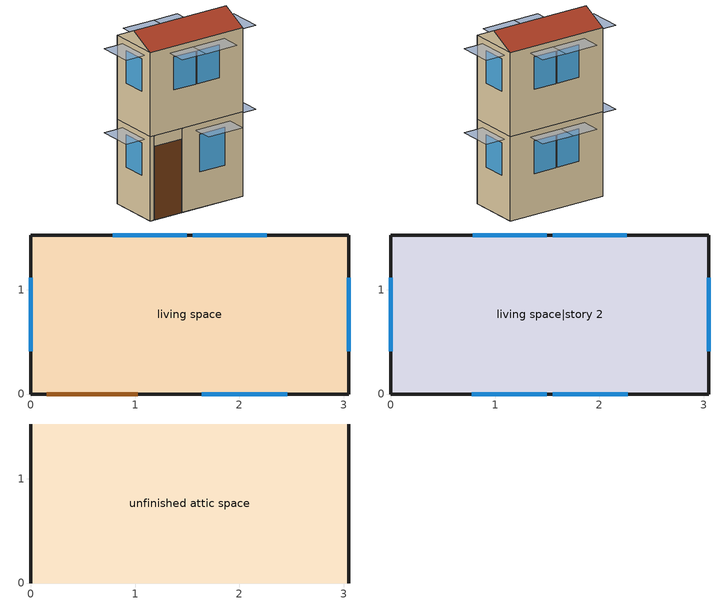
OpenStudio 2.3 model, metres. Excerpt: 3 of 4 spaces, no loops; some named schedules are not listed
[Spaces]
living space
 floor ground (Slab 1): 0,0 0,1.52 3.05,1.52 3.05,0 z0
 wall outside (ExtInsFinWall 3): 0,1.52 0,0 0.13,0 1.05,0 3.05,0 3.05,1.52 0,1.52 z0:2.44
 window (WindowConstruction): 1.64,0 2.46,0 z1.04:2.13; 2.26,1.52 1.55,1.52 / 1.49,1.52 0.79,1.52 / 0,1.12 0,0.41 / 3.05,0.41 3.05,1.12 z1.19:2.13
 door (LivingDoors): 0.15,0 1.02,0 z0:2.13
living space|story 2
 floor to living space (Construction 4): 0,0 0,1.52 3.05,1.52 3.05,0 z2.44
 wall outside (ExtInsFinWall 3): 0,1.52 0,0 3.05,0 3.05,1.52 0,1.52 z2.44:4.88
 window (WindowConstruction): 0.78,0 1.49,0 / 1.55,0 2.27,0 z3.62:4.57; 2.26,1.52 1.55,1.52 / 1.49,1.52 0.79,1.52 / 0,1.12 0,0.41 / 3.05,0.41 3.05,1.12 z3.63:4.57
unfinished attic space
 floor to living space|story 2 (FinInsUnfinUAFloor 1): 0,1.52 3.05,1.52 3.05,0 0,0 z4.88
 wall outside (Construction 1): 0,0.76,5.26 0,1.52,4.88 0,0,4.88; 3.05,0.76,5.26 3.05,0,4.88 3.05,1.52,4.88
 roof outside (UnfinInsExtRoof 2): 3.05,0.76,5.26 0,0.76,5.26 0,0,4.88 3.05,0,4.88; 0,0.76,5.26 3.05,0.76,5.26 3.05,1.52,4.88 0,1.52,4.88
shading: 2.42,0 1.4,0 1.4,-0.61 2.42,-0.61 z4.72; 0,0.26 0,1.27 -0.61,1.27 -0.61,0.26 z2.29; 2.61,0 1.49,0 1.49,-0.61 2.61,-0.61 z2.29; 0.63,1.52 1.65,1.52 1.65,2.13 0.63,2.13 z4.72; 1.65,0 0.62,0 0.62,-0.61 1.65,-0.61 z4.72; 1.4,1.52 2.42,1.52 2.42,2.13 1.4,2.13 z2.29; 0.63,1.52 1.65,1.52 1.65,2.13 0.63,2.13 z2.29; 1.4,1.52 2.42,1.52 2.42,2.13 1.4,2.13 z4.72; 3.05,1.27 3.05,0.26 3.66,0.26 3.66,1.27 z4.72; 0,0.26 0,1.27 -0.61,1.27 -0.61,0.26 z4.72; 3.05,1.27 3.05,0.26 3.66,0.26 3.66,1.27 z2.29
[Building]
Building: North Axis {deg}=22.5; Standards Number of Stories=2; Standards Number of Above Ground Stories=2; Standards Building Type=singlefamilydetached; Standards Number of Living Units=1
[Site]
Denver Intl Ap_CO_USA: Latitude {deg}=39.83; Longitude {deg}=-104.65; Time Zone {hr}=-7; Elevation {m}=1650; Terrain=Suburbs
[ClimateZones]
Climate Zone Institution Name 2=Building America; Climate Zone Document Year 2=0; Climate Zone Value 2=Cold
[Site:WaterMainsTemperature]
Calculation Method=Correlation; Annual Average Outdoor Air Temperature {C}=10.8753; Maximum Difference In Monthly Average Outdoor Air Temperatures {deltaC}=23.1524
[Site:GroundTemperature:BuildingSurface]
6.71221, 4.9416, 4.79814, 5.63626, 9.00496, 12.3608, 15.2732, 17.1228, 17.2883, 15.7979, 12.9685, 9.71588
[Site:GroundTemperature:Deep]
10.8753, 10.8753, 10.8753, 10.8753, 10.8753, 10.8753, 10.8753, 10.8753, 10.8753, 10.8753, 10.8753, 10.8753
[Material] Roughness=Rough
Name | Thickness {m} | Conductivity {W/m-K} | Density {kg/m3} | Specific Heat {J/kg-K} | Thermal Absorptance | Solar Absorptance | Visible Absorptance
UAAdditionalCeilingIns | 0.12827 | 0.0411049 | 16.0185 | 1046.7
UATrussandIns | 0.0889 | 0.0436607 | 50.7785 | 1165.04
UARoofIns | 0.18415 | 8.02275 | 37.0013 | 1207.82
ResRoofMaterial | 0.009525 | 0.162689 | 1121.29 | 1465.38 | 0.91 | 0.85 | 0.85
ResRoofSheathing; ResFloorSheathing | 0.01905 | 0.11544 | 512.591 | 1214.172
SlabMass | 0.050335 | 1.31247 | 2242.58 | 837.36
Soil-12in | 0.3048 | 1.73073 | 1842.12 | 418.68
ResFloorCovering | 0.0127 | 0.0433377 | 54.4628 | 1339.776 | 0.9 | 0.9
StudAndCavity | 0.0889 | 0.0542365 | 162.387 | 1178.86
ResExtWallSheathing | 0.0127 | 0.11544 | 512.591 | 1214.172
ResExtFinish | 0.009525 | 0.0894213 | 177.805 | 1046.7 | 0.9 | 0.3 | 0.3
ResFloorMass | 0.015875 | 0.11544 | 544.628 | 1214.172 | 0.9 | 0.6
ResExtWallMass1; ResExtWallMassOtherSide1 | 0.0127 | 0.160266 | 800.923 | 837.36 | 0.9 | 0.5 | 0.1
IntMassStudAndAirWall | 0.0889 | 0.414917 | 83.0261 | 1211.62
ResCeilingMass1 | 0.0127 | 0.160266 | 800.923 | 837.36 | 0.9 | 0.3 | 0.1
residential furniture material living space; residential furniture material living space|story 2 | 0.1524 | 0.11544 | 640.739 | 1214.172 | 0.9 | 0.6 | 0.1
DoorMaterial | 0.04445 | 0.0612173 | 512.591 | 1214.172
[Construction]
UnfinInsExtRoof 2: ResRoofMaterial, ResRoofSheathing, UARoofIns
Slab 1: ResFloorCovering, Soil-12in, SlabMass
Construction 1: ResExtFinish
ExtInsFinWall 3: ResExtFinish, ResExtWallSheathing, StudAndCavity, ResExtWallMass1
FinUninsFinWall: ResExtWallMassOtherSide1, IntMassStudAndAirWall, ResExtWallMass1
Construction 4: ResCeilingMass1, ResFloorSheathing, ResFloorMass, ResFloorCovering
FinInsUnfinUAFloor 1: UATrussandIns, UAAdditionalCeilingIns, ResCeilingMass1
residential furniture construction living space: residential furniture material living space
residential furniture construction living space|story 2: residential furniture material living space|story 2
WindowConstruction: GlazingMaterial
LivingDoors: DoorMaterial
[WindowMaterial:Shade]
CoolingShade: Solar Transmittance=0.999; Solar Reflectance=0.00099; Visible Transmittance=0.999; Visible Reflectance=0.00099; Thermal Hemispherical Emissivity=1e-005; Thermal Transmittance=0.999; Thickness {m}=0.0001; Conductivity {W/m-K}=10000; Shade to Glass Distance {m}=0.001; Top Opening Multiplier=0; Bottom Opening Multiplier=0; Left-Side Opening Multiplier=0; Right-Side Opening Multiplier=0; Airflow Permeability=0
[WindowMaterial:SimpleGlazingSystem]
GlazingMaterial: U-Factor {W/m2-K}=2.10096; Solar Heat Gain Coefficient=0.21
[BuildingUnit] Building Unit Type=Residential; Building Unit Feature Data Type 3=String; Building Unit Feature Data Type 4=String; Building Unit Feature Data Type 5=String; Building Unit Feature Data Type 7=Double; Building Unit Feature Data Type 8=Double; Building Unit Feature Data Type 9=Double; Building Unit Feature Data Type 11=Double; Building Unit Feature Data Type 13=Double; Building Unit Feature Data Type 15=Double; Building Unit Feature Data Type 17=Double; Building Unit Feature Data Type 20=String; Building Unit Feature Data Type 26=String; Building Unit Feature Data Type 27=Double; Building Unit Feature Data Type 29=Double; Building Unit Feature Data Type 30=Double; Building Unit Feature Data Type 31=Double; Building Unit Feature Data Type 32=Double; Building Unit Feature Data Type 33=Double; Building Unit Feature Data Type 34=Double; Building Unit Feature Data Type 35=Double; Building Unit Feature Data Type 36=Double; Building Unit Feature Data Type 37=Double
Name | Building Unit Feature Name 1 | Building Unit Feature Data Type 1 | Building Unit Feature Value 1 | Building Unit Feature Name 2 | Building Unit Feature Data Type 2 | Building Unit Feature Value 2 | Building Unit Feature Name 3 | Building Unit Feature Value 3 | Building Unit Feature Name 4 | Building Unit Feature Value 4 | Building Unit Feature Name 5 | Building Unit Feature Value 5 | Building Unit Feature Name 6 | Building Unit Feature Data Type 6 | Building Unit Feature Value 6 | Building Unit Feature Name 7 | Building Unit Feature Value 7 | Building Unit Feature Name 8 | Building Unit Feature Value 8 | Building Unit Feature Name 9 | Building Unit Feature Value 9 | Building Unit Feature Name 10 | Building Unit Feature Data Type 10 | Building Unit Feature Value 10 | Building Unit Feature Name 11 | Building Unit Feature Value 11 | Building Unit Feature Name 12 | Building Unit Feature Data Type 12 | Building Unit Feature Value 12 | Building Unit Feature Name 13 | Building Unit Feature Value 13 | Building Unit Feature Name 14 | Building Unit Feature Data Type 14 | Building Unit Feature Value 14 | Building Unit Feature Name 15 | Building Unit Feature Value 15 | Building Unit Feature Name 16 | Building Unit Feature Data Type 16 | Building Unit Feature Value 16 | Building Unit Feature Name 17 | Building Unit Feature Value 17 | Building Unit Feature Name 18 | Building Unit Feature Data Type 18 | Building Unit Feature Value 18 | Building Unit Feature Name 19 | Building Unit Feature Data Type 19 | Building Unit Feature Value 19 | Building Unit Feature Name 20 | Building Unit Feature Value 20 | Building Unit Feature Name 21 | Building Unit Feature Data Type 21 | Building Unit Feature Value 21 | Building Unit Feature Name 22 | Building Unit Feature Data Type 22 | Building Unit Feature Value 22 | Building Unit Feature Name 23 | Building Unit Feature Data Type 23 | Building Unit Feature Value 23 | Building Unit Feature Name 24 | Building Unit Feature Data Type 24 | Building Unit Feature Value 24 | Building Unit Feature Name 25 | Building Unit Feature Data Type 25 | Building Unit Feature Value 25 | Building Unit Feature Name 26 | Building Unit Feature Value 26 | Building Unit Feature Name 27 | Building Unit Feature Value 27 | Building Unit Feature Name 28 | Building Unit Feature Data Type 28 | Building Unit Feature Value 28 | Building Unit Feature Name 29 | Building Unit Feature Value 29 | Building Unit Feature Name 30 | Building Unit Feature Value 30 | Building Unit Feature Name 31 | Building Unit Feature Value 31 | Building Unit Feature Name 32 | Building Unit Feature Value 32 | Building Unit Feature Name 33 | Building Unit Feature Value 33 | Building Unit Feature Name 34 | Building Unit Feature Value 34 | Building Unit Feature Name 35 | Building Unit Feature Value 35 | Building Unit Feature Name 36 | Building Unit Feature Value 36 | Building Unit Feature Name 37 | Building Unit Feature Value 37 | Building Unit Feature Name 38 | Building Unit Feature Data Type 38 | Building Unit Feature Value 38 | Building Unit Feature Name 39 | Building Unit Feature Data Type 39 | Building Unit Feature Value 39 | Building Unit Feature Name 40 | Building Unit Feature Data Type 40 | Building Unit Feature Value 40 | Building Unit Feature Name 41 | Building Unit Feature Data Type 41 | Building Unit Feature Value 41 | Building Unit Feature Name 42 | Building Unit Feature Data Type 42 | Building Unit Feature Value 42 | Building Unit Feature Name 43 | Building Unit Feature Data Type 43 | Building Unit Feature Value 43 | Building Unit Feature Name 44 | Building Unit Feature Data Type 44 | Building Unit Feature Value 44 | Building Unit Feature Name 45 | Building Unit Feature Data Type 45 | Building Unit Feature Value 45 | Building Unit Feature Name 46 | Building Unit Feature Data Type 46 | Building Unit Feature Value 46 | Building Unit Feature Name 47 | Building Unit Feature Data Type 47 | Building Unit Feature Value 47 | Building Unit Feature Name 48 | Building Unit Feature Data Type 48 | Building Unit Feature Value 48 | Building Unit Feature Name 49 | Building Unit Feature Data Type 49 | Building Unit Feature Value 49 | Building Unit Feature Name 50 | Building Unit Feature Data Type 50 | Building Unit Feature Value 50 | Building Unit Feature Name 51 | Building Unit Feature Data Type 51 | Building Unit Feature Value 51 | Building Unit Feature Name 52 | Building Unit Feature Data Type 52 | Building Unit Feature Value 52 | Building Unit Feature Name 53 | Building Unit Feature Data Type 53 | Building Unit Feature Value 53 | Building Unit Feature Name 54 | Building Unit Feature Data Type 54 | Building Unit Feature Value 54 | Building Unit Feature Name 55 | Building Unit Feature Data Type 55 | Building Unit Feature Value 55 | Building Unit Feature Name 56 | Building Unit Feature Data Type 56 | Building Unit Feature Value 56 | Building Unit Feature Name 57 | Building Unit Feature Data Type 57 | Building Unit Feature Value 57 | Building Unit Feature Name 58 | Building Unit Feature Data Type 58 | Building Unit Feature Value 58 | Building Unit Feature Name 59 | Building Unit Feature Data Type 59 | Building Unit Feature Value 59 | Building Unit Feature Name 60 | Building Unit Feature Data Type 60 | Building Unit Feature Value 60 | Building Unit Feature Name 61 | Building Unit Feature Data Type 61 | Building Unit Feature Value 61 | Building Unit Feature Name 62 | Building Unit Feature Data Type 62 | Building Unit Feature Value 62 | Building Unit Feature Name 63 | Building Unit Feature Data Type 63 | Building Unit Feature Value 63 | Building Unit Feature Name 64 | Building Unit Feature Data Type 64 | Building Unit Feature Value 64 | Building Unit Feature Name 65 | Building Unit Feature Data Type 65 | Building Unit Feature Value 65 | Building Unit Feature Name 66 | Building Unit Feature Data Type 66 | Building Unit Feature Value 66 | Building Unit Feature Name 67 | Building Unit Feature Data Type 67 | Building Unit Feature Value 67 | Building Unit Feature Name 68 | Building Unit Feature Data Type 68 | Building Unit Feature Value 68
EPWWeatherInfo | EPWHeaderCity | String | Denver Intl Ap | EPWHeaderState | String | CO | EPWHeaderCountry | USA | EPWHeaderDataSource | TMY3 | EPWHeaderStation | 725650 | EPWHeaderLatitude | Double | 39.83 | EPWHeaderLongitude | -104.65 | EPWHeaderTimezone | -7 | EPWHeaderAltitude | 5413.39 | EPWHeaderLocalPressure | Double | 0.819376 | EPWDataAnnualAvgDrybulb | 51.5756 | EPWDataAnnualMinDrybulb | Double | -2.92 | EPWDataAnnualMaxDrybulb | 104 | EPWDataCDD50F | Double | 3072.29 | EPWDataCDD65F | 883.62 | EPWDataHDD50F | Double | 2497.19 | EPWDataHDD65F | 5783.52 | EPWDataAnnualAvgWindspeed | Double | 3.91653 | EPWDataMonthlyAvgDrybulbs | String | 33.41919354838707,31.90142857142851,43.02620967741929,42.4862499999999,59.877741935483826,73.5757499999999,72.07975806451604,72.70008064516125,66.49199999999995,50.07911290322577,37.21824999999998,34.58217741935478 | EPWDataMainsDailyTemps | 50.07624256468849,49.96578526971447,49.85758155416446,49.751663461543956,49.64806235849289,49.546808925496684,49.44793314780048,49.351464306529344,49.25743097001691,49.16586098534516,49.07678147009774,48.99021880432938,48.906198622753664,48.82474580715156,48.74588447900294,48.66963799234318,48.59602892684717,48.52507908114243,48.45680946635379,48.391240299881034,48.32839099941178,48.2682801771711,48.21092563440964,48.15634435613202,48.10455250606682,48.0555654218799,48.00939761063225,47.96606274448391,47.92557365664502,47.887942337575474,47.85317993143398,47.82129673277785,47.79230218351441,47.76620487010479,47.743012521021164,47.72273200445806,47.70536932629837,47.69092962833478,47.679417186747074,47.67083541083578,47.66518684201257,47.662473153047586,47.66269514757412,47.66585275985059,47.671945054780025,47.680970228187,47.69292560735188,47.707807651802355,47.72561195436194,47.74633324245504,47.769965379668456,47.796501367568595,47.82593334777396,47.85825260428239,47.89344956605218,47.931513809836474,47.972434063269986,48.01619820820726,48.062793284311255,48.11220549289154,48.16442020099054,48.219421945717,48.27719443882517,48.33772057153841,48.400982419615794,48.4669612486602,48.53563751966631,48.606990894806955,48.6810002434559,48.75764364844552,48.83689841255736,48.918741065243694,49.0031473695781,49.090092329433006,49.17955019688205,49.27149447982508,49.36589794983356,49.462732650213994,49.561969904287025,49.6635803238798,49.76753381802895,49.87379960189179,49.98234620586291,50.09314148489366,50.20615262801154,50.32134616803691,50.43868799149395,50.55814334871304,50.67967686412157,50.803252546720046,50.92883380074053,51.05638343648407,51.18586368133415,51.31723619094261,51.45046206058504,51.585501836681985,51.722315528482795,51.86086261990847,52.00110208155013,52.14299238281949,52.286491504247756,52.43155694992926,52.57814576010625,52.72621452389102,52.875719392121596,53.026616090347304,53.17885993194017,53.33240583132849,53.487208317348475,53.643221546710095,53.80039931757317,53.95869508322955,54.118061965887556,54.278452770554324,54.43981999901219,54.60211586388484,54.765292302789085,54.92930099256807,55.09409336360172,55.25962061419019,55.425833725006015,55.592683473610705,55.76012044903154,55.92809506639413,56.096557581606504,56.265458106090385,56.43474662155519,56.60437299481049,56.774286992612446,56.944438296539964,57.114776517895976,57.285251212629575,57.455811896274575,57.62640805889998,57.796989180068046,57.96750474379538,58.137904253512836,58.308137247019545,58.478153311426844,58.64790209808757,58.817333337506334,58.98639685422635,59.15504258168842,59.3232205770577,59.49088103601374,59.657974307499636,59.82445090842566,59.990261538323224,60.15535709394477,60.3196886838052,60.483207642660645,60.645865545920216,60.80761422398648,60.96840577652041,61.128192586626696,61.28692733495492,61.44456301371284,61.60105294058722,61.75635077256843,61.91041051967443,62.06318655857029,62.21463364607911,62.36470693258035,62.51336197529165,62.660554751430084,62.80624167124915,62.9503795909474,63.092925825445136,63.23383816102513,63.37307486783386,63.510594712239374,63.64635696904229,63.780321433536116,63.91244843341354,64.04269884051499,64.17103408241607,64.29741615385042,64.42180762796461,64.54417166740178,64.6644720352106,64.78267310557656,64.89873987437224,65.01263796952337,65.12433366118786,65.23379387174455,65.34098618558886,65.44587885873229,65.54844082820318,65.64864172124571,65.74645186431445,65.84184229186192,65.93478475491652,66.02525172944812,66.11321642451904,66.19865279021803,66.2815355253746,66.36184008505171,66.43954268781468,66.51462032277362,66.58705075639804,66.65681253910107,66.7238850115915,66.78824831099188,66.8498833767207,66.90877195613702,66.96489660994582,67.01824071736247,67.0687884810348,67.11652493172134,67.1614359327244,67.20350818407636,67.2427292264785,67.27908744499058,67.31257207247057,67.34317319276317,67.37088174363649,67.39568951946556,67.41758917366259,67.4365742208524,67.45263903879307,67.46577887004094,67.47598982335943,67.48326887487143,67.48761386895477,67.48902351888061,67.4874974071945,67.48303598583993,67.47564057602459,67.46531336782905,67.45205741955822,67.43587665683559,67.4167758714408,67.39476071989056,67.36983772176345,67.3420142577693,67.31129856756348,67.2776997473067,67.24122774697133,67.20189336739486,67.1597082570812,67.11468490875127,67.06683665564319,67.01617766756395,66.96272294669305,66.90648832313975,66.84749045025524,66.78574679970073,66.72127565627355,66.65409611249217,66.58422806294222,66.51169219838478,66.43650999962914,66.35870373117136,66.2782964346009,66.19531192177709,66.10977476777737,66.02171030361976,65.9311446087612,65.83810450337445,65.74261754040548,65.64471199741396,65.54441686819914,65.44176185421358,65.3367773557674,65.22949446302543,65.11994494680023,65.00816124914343,64.89417647373834,64.77802437609657,64.65973935356172,64.53935643512287,64.4169112710411,64.29244012229202,64.16597984982741,64.03756790365917,63.90724231176892,63.77504166884631,63.6410051248596,63.505172373461775,63.367583640235615,63.22827967078128,63.087301718649925,62.944691533126786,62.80049134686757,62.65474386339166,62.507492244435824,62.358780097172314,62.20865146129504,62.057150795977556,61.90432296670695,61.750213231997364,61.59486722998707,61.4383309649232,61.28065079353804,61.12187341132084,60.96204583868952,60.80121540706588,60.639429744858944,60.476736763360236,60.31318464255526,60.1488218168555,59.98369696075506,59.817858974416055,59.65135696918742,59.484240253060975,59.316558316069354,59.14836081562999,58.979697561839565,58.81061850272319,58.64117370944278,58.47141336146898,58.30138773172094,58.13114717167853,57.96074209647115,57.79022296994785,57.619640289732864,57.44904457227127,57.27848633786898,57.10801609573168,56.93768432900698,56.76754147983427,56.59763793440684,56.42802400805043,56.258749930322814,56.089865830138834,55.92142172092519,55.75346748580939,55.58605286284738,55.41922743029409,55.253040591921284,55.08754156238709,54.92277935266159,54.758802755512654,54.59566033105642,54.433400392376676,54.27207099121742,54.11171990375276,53.95239461643851,53.794142311949436,53.637009855206635,53.481043779498876,53.32629027270225,53.17279516360207,53.02060390832103,52.86976157685792,52.7203128397405,52.57230195479675,52.42577275404836,52.2807686307303,52.13733252644026,51.995506918421974,51.85533380698597,51.716854703071526,51.580110615953664,51.44514204109863,51.31198894817149,51.18069076919956,51.05128638689496,50.92381412313984,50.79831172763777,50.67481636673447,50.55336461241139,50.43399243145524,50.31673517480678,50.20162756709195 | EPWDataMainsMonthlyTemps | String | 48.74588447900294,47.671945054780025,49.17955019688205,52.875719392121596,57.796989180068046,62.660554751430084,66.19865279021803,67.48902351888061,66.19531192177709,62.65474386339166,57.79022296994785,52.86976157685792 | EPWDataMainsAvgTemp | Double | 57.5779 | EPWDataGroundMonthlyTemps | String | 44.08197290927985,40.894885684256934,40.63665370518229,42.14527383112042,48.208935610201856,54.24942532920625,59.49181860884866,62.82111671719588,63.11898312643705,60.436204288141006,55.3433774168231,49.488581125820524 | EPWDataWSF | Double | 0 | EPWDataMonthlyAvgDailyHighDrybulbs | String | 47.4103225806451,46.586428571428456,55.15032258064512,53.70799999999994,72.80193548387093,88.67599999999996,86.18580645161288,85.87225806451607,82.08199999999992,63.18064516129024,48.73399999999996,48.87935483870961 | EPWDataMonthlyAvgDailyLowDrybulbs | 19.347741935483857,19.856428571428516,30.316129032257997,31.111999999999924,47.416129032258,57.90199999999991,59.06387096774191,60.956774193548284,52.35199999999995,38.416129032258,27.00199999999998,23.029032258064426 | EPWDesignHeatingDrybulb | 6.8 | EPWDesignHeatingWindspeed | Double | 12 | EPWDesignCoolingDrybulb | 91.76 | EPWDesignCoolingWetbulb | 60.08 | EPWDesignCoolingHumidityRatio | 0.00605039 | EPWDesignCoolingWindspeed | 4.2 | EPWDesignDailyTemperatureRange | 27.36 | EPWDesignDehumidDrybulb | 67.28 | EPWDesignDehumidHumidityRatio | 0.0122954 | EPWDesignCoolingDirectNormal | 985 | EPWDesignCoolingDiffuseHorizontal | 84
unit 1 | NumberOfBedrooms | Integer | 3 | NumberOfBathrooms | Double | 2 | SizingInfoRoofColor|Surface 14 | medium | SizingInfoRoofMaterial|Surface 14 | asphalt shingles | SizingInfoRoofColor|Surface 15 | medium | SizingInfoRoofMaterial|Surface 15 | String | asphalt shingles | SizingInfoRoofRigidInsRvalue|Surface 14 | 0 | SizingInfoRoofRigidInsRvalue|Surface 15 | 0 | SizingInfoSlabRvalue|Surface 1 | 1.99336 | SizingInfoWallType|Surface 2 | String | WoodStud | SizingInfoStudWallCavityRvalue|Surface 2 | 13 | SizingInfoWallType|Surface 3 | String | WoodStud | SizingInfoStudWallCavityRvalue|Surface 3 | 13 | SizingInfoWallType|Surface 4 | String | WoodStud | SizingInfoStudWallCavityRvalue|Surface 4 | 13 | SizingInfoWallType|Surface 5 | String | WoodStud | SizingInfoStudWallCavityRvalue|Surface 5 | 13 | SizingInfoWallType|Surface 19 | String | WoodStud | SizingInfoStudWallCavityRvalue|Surface 19 | Double | 13 | SizingInfoWallType|Surface 18 | WoodStud | SizingInfoStudWallCavityRvalue|Surface 18 | Double | 13 | SizingInfoWallType|Surface 8 | String | WoodStud | SizingInfoStudWallCavityRvalue|Surface 8 | Double | 13 | SizingInfoWallType|Surface 9 | String | WoodStud | SizingInfoStudWallCavityRvalue|Surface 9 | Double | 13 | SizingInfoWallType|Surface 10 | WoodStud | SizingInfoStudWallCavityRvalue|Surface 10 | 13 | SizingInfoWallType|Surface 11 | String | WoodStud | SizingInfoStudWallCavityRvalue|Surface 11 | 13 | SizingInfoWallRigidInsRvalue|Surface 2 | 0 | SizingInfoWallRigidInsThickness|Surface 2 | 0 | SizingInfoWallRigidInsRvalue|Surface 3 | 0 | SizingInfoWallRigidInsThickness|Surface 3 | 0 | SizingInfoWallRigidInsRvalue|Surface 4 | 0 | SizingInfoWallRigidInsThickness|Surface 4 | 0 | SizingInfoWallRigidInsRvalue|Surface 5 | 0 | SizingInfoWallRigidInsThickness|Surface 5 | 0 | SizingInfoWallRigidInsRvalue|Surface 19 | Double | 0 | SizingInfoWallRigidInsThickness|Surface 19 | Double | 0 | SizingInfoWallRigidInsRvalue|Surface 18 | Double | 0 | SizingInfoWallRigidInsThickness|Surface 18 | Double | 0 | SizingInfoWallRigidInsRvalue|Surface 8 | Double | 0 | SizingInfoWallRigidInsThickness|Surface 8 | Double | 0 | SizingInfoWallRigidInsRvalue|Surface 9 | Double | 0 | SizingInfoWallRigidInsThickness|Surface 9 | Double | 0 | SizingInfoWallRigidInsRvalue|Surface 10 | Double | 0 | SizingInfoWallRigidInsThickness|Surface 10 | Double | 0 | SizingInfoWallRigidInsRvalue|Surface 11 | Double | 0 | SizingInfoWallRigidInsThickness|Surface 11 | Double | 0 | DHWSchedIndex | Integer | 0 | SizingInfoHVACCapacityDerateFactorEER | String | 1.0,1.0,1.0,1.0,1.0 | SizingInfoHVACRatedCFMperTonCooling | String | 386.1 | SizingInfoMechVentType | String | exhaust | SizingInfoMechVentTotalEfficiency | Double | 0 | SizingInfoMechVentLatentEffectiveness | Double | 0 | SizingInfoMechVentApparentSensibleEffectiveness | Double | 0 | SizingInfoMechVentWholeHouseRate | Double | 31 | SizingInfoDuctsSupplyRvalue | Double | 1.7 | SizingInfoDuctsReturnRvalue | Double | 1.7 | SizingInfoDuctsSupplyLoss | Double | 0.136963 | SizingInfoDuctsReturnLoss | Double | 0.1001 | SizingInfoDuctsSupplySurfaceArea | Double | 20 | SizingInfoDuctsReturnSurfaceArea | Double | 12 | SizingInfoDuctsLocationZone | String | unfinished attic zone | SizingInfoDuctsLocationFrac | Double | 0.65 | SizingInfoZoneInfiltrationELA|living zone | Double | 0.0338297 | SizingInfoZoneInfiltrationCFM|living zone | Double | 4.62607 | SizingInfoZoneInfiltrationCFM|unfinished attic zone | Double | 1.44481
[ThermalZone] Use Ideal Air Loads=No
living zone: Thermostat=living zone temperature setpoint
unfinished attic zone: 
res ds_u 1 ret air zone: Volume {m3}=0.127426
[Sizing:Zone] Zone Cooling Design Supply Air Temperature Input Method=SupplyAirTemperature; Zone Cooling Design Supply Air Temperature {C}=14; Zone Cooling Design Supply Air Temperature Difference {deltaC}=11.11; Zone Heating Design Supply Air Temperature Input Method=SupplyAirTemperature; Zone Heating Design Supply Air Temperature {C}=40; Zone Heating Design Supply Air Temperature Difference {deltaC}=11.11; Zone Cooling Design Supply Air Humidity Ratio {kg-H2O/kg-air}=0.0085; Zone Heating Design Supply Air Humidity Ratio {kg-H2O/kg-air}=0.008; Cooling Design Air Flow Method=DesignDay; Heating Design Air Flow Method=DesignDay; Account for Dedicated Outdoor Air System=No; Dedicated Outdoor Air System Control Strategy=NeutralSupplyAir; Dedicated Outdoor Air Low Setpoint Temperature for Design {C}=autosize; Dedicated Outdoor Air High Setpoint Temperature for Design {C}=autosize
unfinished attic zone; res ds_u 1 ret air zone
[Space]
Name | Thermal Zone | Building Unit
living space; living space|story 2 | living zone | unit 1
unfinished attic space | unfinished attic zone | unit 1
res ds_u 1 ret air space | res ds_u 1 ret air zone
[People:Definition] Number of People Calculation Method=People; Number of People {people}=1.32; Fraction Radiant=0.319734; Sensible Heat Fraction=0.573; Carbon Dioxide Generation Rate {m3/s-W}=0; Enable ASHRAE 55 Comfort Warnings=No; Mean Radiant Temperature Calculation Type=ZoneAveraged
residential occupants|living space; residential occupants|living space|story 2
[People] Number of People Schedule=residential occupants schedule; Activity Level Schedule=Schedule Ruleset 1
Name | People Definition | Space or SpaceType
residential occupants|living space | residential occupants|living space | living space
residential occupants|living space|story 2 | residential occupants|living space|story 2 | living space|story 2
[InternalMass:Definition] Design Level Calculation Method=SurfaceArea
Name | Construction | Surface Area {m2}
living space Partition; living space|story 2 Partition | FinUninsFinWall | 4.645152
residential furniture mass living space | residential furniture construction living space | 1.85806
residential furniture mass living space|story 2 | residential furniture construction living space|story 2 | 1.85806
[InternalMass]
Name | Internal Mass Definition | Space or SpaceType
living space Partition | living space Partition | living space
living space|story 2 Partition | living space|story 2 Partition | living space|story 2
residential furniture mass living space | residential furniture mass living space | living space
residential furniture mass living space|story 2 | residential furniture mass living space|story 2 | living space|story 2
[ShadingControl]
WindowShadingControl: Shading Type=InteriorShade; Shading Device Material=CoolingShade; Shading Control Type=OnIfScheduleAllows; Schedule=residential window shading schedule; Shading Control Is Scheduled=Yes
[ThermostatSetpoint:DualSetpoint]
living zone temperature setpoint: Heating Setpoint Temperature Schedule=residential heating setpoint; Cooling Setpoint Temperature Schedule=residential cooling setpoint
[SpaceInfiltration:EffectiveLeakageArea]
res infil|unfinished attic space: Space or SpaceType=unfinished attic space; Schedule=Always On Discrete; Effective Air Leakage Area {cm2}=154.684; Stack Coefficient=2.64777e-05; Wind Coefficient=3.58865e-05
[EnergyManagementSystem:Sensor]
Name | Output Variable or Output Meter | Output Variable or Output Meter Index Key
res_nv_u_1_pb_s | Site Outdoor Air Barometric Pressure
res_nv_u_1_wt_s | Site Outdoor Air Humidity Ratio
res_af_u_1_vw_s | Site Wind Speed
res_infil_u_1_wh_sch_s | Schedule Value | Always On Discrete
res_infil_u_1_range_sch_s | Schedule Value | res infil_u 1 range hood schedule
res_infil_u_1_bath_sch_s | Schedule Value | res infil_u 1 bath exhaust schedule
res_infil_u_1_clothes_dryer_sch_s | Schedule Value | res infil_u 1 clothes dryer exhaust schedule
res_nv_u_1_nva_s | Schedule Value | res nv_u 1 avail schedule
res_nv_u_1_sp_s | Schedule Value | res nv_u 1 temp schedule
res_ds_u_1_ah_mfr_s | System Node Mass Flow Rate | Node 16
res_ds_u_1_ah_vfr_s | System Node Current Density Volume Flow Rate | Node 16
res_ds_u_1_ah_tt_s | System Node Temperature | Node 16
res_ds_u_1_ret_air_t_s | System Node Temperature | Node 19
res_ds_u_1_ah_wt_s | System Node Humidity Ratio | Node 16
res_ds_u_1_ret_air_w_s | System Node Humidity Ratio | Node 19
res_ds_u_1_ah_t_s | Zone Air Temperature | unfinished attic zone
res_ds_u_1_ah_w_s | Zone Mean Air Humidity Ratio | unfinished attic zone
[SpaceInfiltration:DesignFlowRate] Space or SpaceType=living space; Schedule=Always On Discrete; Design Flow Rate Calculation Method=Flow/Space; Design Flow Rate {m3/s}=0
res infil_u 1 flow; res nv_u 1 flow
[EnergyManagementSystem:Actuator]
Name | Actuated Component | Actuated Component Type | Actuated Component Control Type
res_infil_u_1_flow_act | res infil_u 1 flow | Zone Infiltration | Air Exchange Flow Rate
res_nv_u_1_flow_act | res nv_u 1 flow | Zone Infiltration | Air Exchange Flow Rate
res_infil_u_1_house_exh_fan_load_equip_act | res infil_u 1 house exh fan load equip | ElectricEquipment | Electric Power Level
res_infil_u_1_range_hood_fan_load_equip_act | res infil_u 1 range hood fan load equip | ElectricEquipment | Electric Power Level
res_infil_u_1_bath_exh_fan_load_equip_act | res infil_u 1 bath exh fan load equip | ElectricEquipment | Electric Power Level
res_ds_u_1_sup_s_lk_to_lv_equip_act | res_ds_u_1_sup_s_lk_to_lv equip | OtherEquipment | Power Level
res_ds_u_1_sup_lat_lk_to_lv_equip_act | res_ds_u_1_sup_lat_lk_to_lv equip | OtherEquipment | Power Level
res_ds_u_1_sup_d_cn_to_lv_equip_act | res_ds_u_1_sup_d_cn_to_lv equip | OtherEquipment | Power Level
res_ds_u_1_sup_d_cn_to_ah_equip_act | res_ds_u_1_sup_d_cn_to_ah equip | OtherEquipment | Power Level
res_ds_u_1_ret_d_cn_to_pl_equip_act | res_ds_u_1_ret_d_cn_to_pl equip | OtherEquipment | Power Level
res_ds_u_1_ret_d_cn_to_ah_equip_act | res_ds_u_1_ret_d_cn_to_ah equip | OtherEquipment | Power Level
res_ds_u_1_sup_s_lk_to_ah_equip_act | res_ds_u_1_sup_s_lk_to_ah equip | OtherEquipment | Power Level
res_ds_u_1_sup_lat_lk_to_ah_equip_act | res_ds_u_1_sup_lat_lk_to_ah equip | OtherEquipment | Power Level
res_ds_u_1_ret_s_lk_equip_act | res_ds_u_1_ret_s_lk equip | OtherEquipment | Power Level
res_ds_u_1_ret_lat_lk_equip_act | res_ds_u_1_ret_lat_lk equip | OtherEquipment | Power Level
res_ds_u_1_ah_to_liv_mix_act | res_ds_u_1_ah_to_liv mix | ZoneMixing | Air Exchange Flow Rate
res_ds_u_1_liv_to_ah_mix_act | res_ds_u_1_liv_to_ah mix | ZoneMixing | Air Exchange Flow Rate
[ElectricEquipment:Definition] Design Level Calculation Method=EquipmentLevel; Design Level {W}=0; Fraction Latent=0; Fraction Radiant=0; Fraction Lost=1
res infil_u 1 house exh fan load equip; res infil_u 1 range hood fan load equip; res infil_u 1 bath exh fan load equip
[ElectricEquipment] Space or SpaceType=living space; Schedule=Always On Discrete
Name | Electric Equipment Definition
res infil_u 1 house exh fan load equip | res infil_u 1 house exh fan load equip
res infil_u 1 range hood fan load equip | res infil_u 1 range hood fan load equip
res infil_u 1 bath exh fan load equip | res infil_u 1 bath exh fan load equip
[EnergyManagementSystem:Program]
res_infil_u_1_program: Set p_m = 0.14; Set p_s = 0.22; Set s_m = 270; Set s_s = 370; Set z_m = 9.99744; Set z_s = 4.876799999999999; Set f_t = (((s_m/z_m)^p_m)*((z_s/s_s)^p_s)); Set u_1_VwindL = (f_t*res_af_u_1_vw_s); Set Tdiff = res_af_u_1_tin_s-res_af_u_1_tt_s; Set dT = @Abs Tdiff; Set c = 0.0035; Set Cs = 0.0749; Set Cw = 0.1406; Set n = 0.67; Set sft = (f_t*0.5); Set temp1 = ((c*Cw)*((sft*res_af_u_1_vw_s)^(2*n)))^2; Set Qn = (((c*Cs*(dT^n))^2)+temp1)^0.5; Set Tdiff = res_af_u_1_tin_s-res_af_u_1_tt_s; Set dT = @Abs Tdiff; Set QWHV = res_infil_u_1_wh_sch_s*0.0146; Set Qrange = res_infil_u_1_range_sch_s*0.0472; Set Qdryer = res_infil_u_1_clothes_dryer_sch_s*0.0; Set Qbath = res_infil_u_1_bath_sch_s*0.0472; Set QhpwhOut = 0; Set QhpwhIn = 0; Set QductsOut = res_ds_u_1_lk_exh_fan_equiv; Set QductsIn = res_ds_u_1_lk_sup_fan_equiv; Set Qout = QWHV+Qrange+Qbath+Qdryer+QhpwhOut+QductsOut; Set Qin = QhpwhIn+QductsIn; Set Qu = (@Abs (Qout-Qin)); Set Qb = (@Min Qout Qin); Set faneff_wh = 0.4719474432000001; Set res_infil_u_1_house_exh_fan_load_equip_act = (QWHV*300)/faneff_wh; Set faneff_sp = 0.4719474432000001; Set res_infil_u_1_range_hood_fan_load_equip_act = (Qrange*300)/faneff_sp; Set res_infil_u_1_bath_exh_fan_load_equip_act = (Qbath*300)/faneff_sp; Set Q_acctd_for_elsewhere = QhpwhOut+QhpwhIn+QductsOut+QductsIn; Set res_infil_u_1_flow_act = (((Qu^2)+(Qn^2))^0.5)-Q_acctd_for_elsewhere; Set res_infil_u_1_flow_act = (@Max res_infil_u_1_flow_act 0)
res_nv_u_1_program: Set Tdiff = res_af_u_1_tin_s-res_af_u_1_tt_s; Set dT = (@Abs Tdiff); Set pt = (@RhFnTdbWPb res_af_u_1_tt_s res_nv_u_1_wt_s res_nv_u_1_pb_s); Set NVA = 3018.4293253412575; Set Cs = 0.00017926040778923252; Set Cw = 8.70903777141566e-05; Set MNV = 0.12585265152000003; Set MHR = 0.0115; Set MRH = 0.7; Set temp1 = (res_nv_u_1_nva_s*NVA); Set SGNV = temp1*((((Cs*dT)+(Cw*(res_af_u_1_vw_s^2)))^0.5)/1000); If (res_nv_u_1_wt_s<MHR) && (pt<MRH) && (res_af_u_1_tin_s>res_nv_u_1_sp_s); Set temp2 = (res_af_u_1_tin_s-res_nv_u_1_sp_s); Set NVadj1 = temp2/(res_af_u_1_tin_s-res_af_u_1_tt_s); Set NVadj2 = (@Min NVadj1 1); Set NVadj3 = (@Max NVadj2 0); Set NVadj = SGNV*NVadj3; Set res_nv_u_1_flow_act = (@Min NVadj MNV); Else; Set res_nv_u_1_flow_act = 0; EndIf
res_ds_u_1_program: Set res_ds_u_1_ah_mfr = res_ds_u_1_ah_mfr_s; Set res_ds_u_1_fan_rtf = res_ds_u_1_fan_rtf_s; Set res_ds_u_1_ah_vfr = res_ds_u_1_ah_vfr_s; Set res_ds_u_1_ah_tt = res_ds_u_1_ah_tt_s; Set res_ds_u_1_ah_wt = res_ds_u_1_ah_wt_s; Set res_ds_u_1_ret_air_t = res_ds_u_1_ret_air_t_s; Set res_ds_u_1_ret_air_w = res_ds_u_1_ret_air_w_s; Set res_ds_u_1_ah_t = res_ds_u_1_ah_t_s; Set res_ds_u_1_ah_w = res_ds_u_1_ah_w_s; Run res_ds_u_1_lk_subrout; Set res_ds_u_1_sup_s_lk_to_lv_equip_act = res_ds_u_1_sup_s_lk_to_lv; Set res_ds_u_1_sup_lat_lk_to_lv_equip_act = res_ds_u_1_sup_lat_lk_to_lv; Set res_ds_u_1_sup_d_cn_to_lv_equip_act = res_ds_u_1_sup_d_cn_to_lv; Set res_ds_u_1_sup_d_cn_to_ah_equip_act = res_ds_u_1_sup_d_cn_to_ah; Set res_ds_u_1_sup_s_lk_to_ah_equip_act = res_ds_u_1_sup_s_lk_to_ah; Set res_ds_u_1_sup_lat_lk_to_ah_equip_act = res_ds_u_1_sup_lat_lk_to_ah; Set res_ds_u_1_ret_s_lk_equip_act = res_ds_u_1_ret_s_lk; Set res_ds_u_1_ret_lat_lk_equip_act = res_ds_u_1_ret_lat_lk; Set res_ds_u_1_ret_d_cn_to_pl_equip_act = res_ds_u_1_ret_d_cn_to_pl; Set res_ds_u_1_ret_d_cn_to_ah_equip_act = res_ds_u_1_ret_d_cn_to_ah; Set res_ds_u_1_ah_to_liv_mix_act = res_ds_u_1_ah_to_liv; Set res_ds_u_1_liv_to_ah_mix_act = res_ds_u_1_liv_to_ah
[EnergyManagementSystem:OutputVariable]
res infil_u 1 loc w spd: EMS Variable=u_1_VwindL; Type of Data in Variable=Averaged; Update Frequency=ZoneTimestep; EMS Program or Subroutine=res_infil_u_1_program; Units=m/s
[EnergyManagementSystem:ProgramCallingManager]
res af_u 1 program calling manager: BeginTimestepBeforePredictor; res_infil_u_1_program; res_nv_u_1_program
res ds_u 1 program calling manager: EndOfSystemTimestepAfterHVACReporting; res_ds_u_1_program
[AirLoopHVAC:ReturnPlenum]
Air Loop HVAC Return Plenum 1: ThermalZone=res ds_u 1 ret air zone
[OtherEquipment:Definition] Design Level Calculation Method=EquipmentLevel; Design Level {W}=0
res_ds_u_1_sup_s_lk_to_lv equip; res_ds_u_1_sup_lat_lk_to_lv equip; res_ds_u_1_sup_d_cn_to_lv equip; res_ds_u_1_sup_d_cn_to_ah equip; res_ds_u_1_ret_d_cn_to_pl equip; res_ds_u_1_ret_d_cn_to_ah equip; res_ds_u_1_sup_s_lk_to_ah equip; res_ds_u_1_sup_lat_lk_to_ah equip; res_ds_u_1_ret_s_lk equip; res_ds_u_1_ret_lat_lk equip
[OtherEquipment] Schedule=Always On Discrete; Fuel Type=None
Name | Other Equipment Definition | Space or SpaceType
res_ds_u_1_sup_s_lk_to_lv equip | res_ds_u_1_sup_s_lk_to_lv equip | living space
res_ds_u_1_sup_lat_lk_to_lv equip | res_ds_u_1_sup_lat_lk_to_lv equip | living space
res_ds_u_1_sup_d_cn_to_lv equip | res_ds_u_1_sup_d_cn_to_lv equip | living space
res_ds_u_1_sup_d_cn_to_ah equip | res_ds_u_1_sup_d_cn_to_ah equip | unfinished attic space
res_ds_u_1_ret_d_cn_to_pl equip | res_ds_u_1_ret_d_cn_to_pl equip | res ds_u 1 ret air space
res_ds_u_1_ret_d_cn_to_ah equip | res_ds_u_1_ret_d_cn_to_ah equip | unfinished attic space
res_ds_u_1_sup_s_lk_to_ah equip | res_ds_u_1_sup_s_lk_to_ah equip | unfinished attic space
res_ds_u_1_sup_lat_lk_to_ah equip | res_ds_u_1_sup_lat_lk_to_ah equip | unfinished attic space
res_ds_u_1_ret_s_lk equip | res_ds_u_1_ret_s_lk equip | res ds_u 1 ret air space
res_ds_u_1_ret_lat_lk equip | res_ds_u_1_ret_lat_lk equip | res ds_u 1 ret air space
[ZoneMixing] Schedule=Always On Continuous; Design Flow Rate Calculation Method=Flow/Zone; Design Flow Rate {m3/s}=0
Name | Zone | Source Zone
res_ds_u_1_ah_to_liv mix | living zone | unfinished attic zone
res_ds_u_1_liv_to_ah mix | unfinished attic zone | living zone
[EnergyManagementSystem:Subroutine]
res_ds_u_1_lk_subrout: Set f_sup = 0.13696338696303695; Set f_ret = 0.10009990009990012; Set f_OA = 0.03686348686313683; Set oafrate = f_OA * res_ds_u_1_ah_vfr_s; Set suplkfrate = f_sup * res_ds_u_1_ah_vfr_s; Set retlkfrate = f_ret * res_ds_u_1_ah_vfr_s; Set res_ds_u_1_ah_to_liv = (@Abs (suplkfrate-retlkfrate-oafrate)); Set res_ds_u_1_liv_to_ah = 0; Set res_ds_u_1_lk_sup_fan_equiv = 0; Set res_ds_u_1_lk_exh_fan_equiv = oafrate; If res_ds_u_1_ah_mfr_s>0; Set h_SA = (@HFnTdbW res_ds_u_1_ah_tt_s res_ds_u_1_ah_wt_s); Set h_AHZone = (@HFnTdbW res_ds_u_1_ah_t_s res_ds_u_1_ah_w_s); Set h_RA = (@HFnTdbW res_ds_u_1_ret_air_t_s res_ds_u_1_ret_air_w_s); Set h_fg = (@HfgAirFnWTdb res_ds_u_1_ah_wt_s res_ds_u_1_ah_tt_s); Set SALeakageQtot = f_sup * res_ds_u_1_ah_mfr_s*(h_RA - h_SA); Set temp1 = h_fg*(res_ds_u_1_ret_air_w_s-res_ds_u_1_ah_wt_s); Set res_ds_u_1_sup_lat_lk_to_lv = f_sup*res_ds_u_1_ah_mfr_s*temp1; Set res_ds_u_1_sup_s_lk_to_lv = SALeakageQtot-res_ds_u_1_sup_lat_lk_to_lv; Set eTm = (res_ds_u_1_fan_rtf_s/(res_ds_u_1_ah_mfr_s*1006.0))*4.034; Set eTm = 0-eTm; If eTm<-1000; Set tsup = res_ds_u_1_ah_t_s; Else; Set temp4 = res_ds_u_1_ah_t_s; Set tsup = temp4+((res_ds_u_1_ah_tt_s-res_ds_u_1_ah_t_s)*(@Exp eTm)); EndIf; Set temp5 = tsup-res_ds_u_1_ah_tt_s; Set res_ds_u_1_sup_d_cn_to_lv = res_ds_u_1_ah_mfr_s*1006.0*temp5; Set res_ds_u_1_sup_d_cn_to_ah = 0-res_ds_u_1_sup_d_cn_to_lv; Set eTm = (res_ds_u_1_fan_rtf_s/(res_ds_u_1_ah_mfr_s*1006.0))*3.724; Set eTm = 0-eTm; If eTm<-1000; Set tret = res_ds_u_1_ah_t_s; Else; Set temp6 = res_ds_u_1_ah_t_s; Set tret = temp6+((res_ds_u_1_ret_air_t_s-res_ds_u_1_ah_t_s)*(@Exp eTm)); EndIf; Set temp7 = tret-res_ds_u_1_ret_air_t_s; Set res_ds_u_1_ret_d_cn_to_pl = res_ds_u_1_ah_mfr_s*1006.0*temp7; Set res_ds_u_1_ret_d_cn_to_ah = 0-res_ds_u_1_ret_d_cn_to_pl; Set res_ds_u_1_ret_lat_lk = 0; Set temp2 = (res_ds_u_1_ah_t_s-res_ds_u_1_ret_air_t_s); Set res_ds_u_1_ret_s_lk = f_ret*res_ds_u_1_ah_mfr_s*1006.0*temp2; Set QtotLeakToAHZn = f_sup*res_ds_u_1_ah_mfr_s*(h_SA-h_AHZone); Set temp3 = (res_ds_u_1_ah_wt_s-res_ds_u_1_ah_w_s); Set res_ds_u_1_sup_lat_lk_to_ah = f_sup*res_ds_u_1_ah_mfr_s*h_fg*temp3; Set res_ds_u_1_sup_s_lk_to_ah = QtotLeakToAHZn-res_ds_u_1_sup_lat_lk_to_ah; Else; Set res_ds_u_1_sup_lat_lk_to_lv = 0; Set res_ds_u_1_sup_s_lk_to_lv = 0; Set res_ds_u_1_sup_d_cn_to_lv = 0; Set res_ds_u_1_sup_d_cn_to_ah = 0; Set res_ds_u_1_ret_d_cn_to_pl = 0; Set res_ds_u_1_ret_d_cn_to_ah = 0; Set res_ds_u_1_ret_lat_lk = 0; Set res_ds_u_1_ret_s_lk = 0; Set res_ds_u_1_sup_lat_lk_to_ah = 0; Set res_ds_u_1_sup_s_lk_to_ah = 0; EndIf
[ElectricLoadCenter:Distribution]
residential photovoltaics elec load center dist: Generator Operation Scheme Type=TrackSchedule; Demand Limit Scheme Purchased Electric Demand Limit {W}=0; Track Schedule Name Scheme Schedule=residential photovoltaics watt-hours; Electrical Buss Type=AlternatingCurrent
[Generator:MicroTurbine]
residential photovoltaics generator: Availability Schedule=Always On Discrete; Reference Electrical Power Output {W}=65000; Reference Electrical Efficiency Using Lower Heating Value=0.29; Electrical Power Function of Temperature and Elevation Curve=null input curve biquadratic; Electrical Efficiency Function of Temperature Curve=null input curve cubic 1; Electrical Efficiency Function of Part Load Ratio Curve=null input curve cubic 2
[Schedule:Ruleset]
Name | Default Day Schedule
residential occupants schedule | Schedule Day 1
Schedule Ruleset 1 | Schedule Day 2
residential window shading schedule | Schedule Day 3
residential heating setpoint | Schedule Day 5
residential cooling setpoint | Schedule Day 6
res infil_u 1 bath exhaust schedule | Schedule Day 8
res infil_u 1 clothes dryer exhaust schedule | Schedule Day 9
res infil_u 1 range hood schedule | Schedule Day 10
res nv_u 1 temp schedule | Schedule Day 13
res nv_u 1 avail schedule | Schedule Day 14
[Schedule:Day]
Schedule Day 1; Schedule Day 3; Schedule Day 5; Schedule Day 6; Schedule Day 8; Schedule Day 9; Schedule Day 10: 24, 0, 0
residential occupants schedule allday1; residential occupants schedule allday2; residential occupants schedule allday3; residential occupants schedule allday4; residential occupants schedule allday5; residential occupants schedule allday6; residential occupants schedule allday7; residential occupants schedule allday8; residential occupants schedule allday9; residential occupants schedule allday10; residential occupants schedule allday11; residential occupants schedule allday12: 1, 0, 1, 2, 0, 1, 3, 0, 1, 4, 0, 1, 5, 0, 1, 6, 0, 1, 7, 0, 1, 8, 0, 0.8831, 9, 0, 0.40861, 10, 0, 0.24189, 11, 0, 0.24189, 12, 0, 0.24189, 13, 0, 0.24189, 14, 0, 0.24189, 15, 0, 0.24189, 16, 0, 0.24189, 17, 0, 0.29498, 18, 0, 0.5531, 19, 0, 0.89693, 20, 0, 0.89693, 21, 0, 0.89693, 22, 0, 1, 23, 0, 1, 24, 0, 1
Schedule Day 2: 24, 0, 112.539
residential window shading schedule allday1; residential window shading schedule allday2; residential window shading schedule allday3; residential window shading schedule allday4; residential window shading schedule allday11; residential window shading schedule allday12: 1, 0, 0, 2, 0, 0, 3, 0, 0, 4, 0, 0, 5, 0, 0, 6, 0, 0, 7, 0, 0, 8, 0, 0, 9, 0, 0, 10, 0, 0, 11, 0, 0, 12, 0, 0, 13, 0, 0, 14, 0, 0, 15, 0, 0, 16, 0, 0, 17, 0, 0, 18, 0, 0, 19, 0, 0, 20, 0, 0, 21, 0, 0, 22, 0, 0, 23, 0, 0, 24, 0, 0
residential window shading schedule allday5; residential window shading schedule allday6; residential window shading schedule allday7; residential window shading schedule allday8; residential window shading schedule allday9; residential window shading schedule allday10: 1, 0, 1, 2, 0, 1, 3, 0, 1, 4, 0, 1, 5, 0, 1, 6, 0, 1, 7, 0, 1, 8, 0, 1, 9, 0, 1, 10, 0, 1, 11, 0, 1, 12, 0, 1, 13, 0, 1, 14, 0, 1, 15, 0, 1, 16, 0, 1, 17, 0, 1, 18, 0, 1, 19, 0, 1, 20, 0, 1, 21, 0, 1, 22, 0, 1, 23, 0, 1, 24, 0, 1
residential heating setpoint allday1; residential heating setpoint allday2; residential heating setpoint allday3; residential heating setpoint allday4; residential heating setpoint allday5; residential heating setpoint allday6; residential heating setpoint allday7; residential heating setpoint allday8; residential heating setpoint allday9; residential heating setpoint allday10; residential heating setpoint allday11; residential heating setpoint allday12: 1, 0, 21.6667, 2, 0, 21.6667, 3, 0, 21.6667, 4, 0, 21.6667, 5, 0, 21.6667, 6, 0, 21.6667, 7, 0, 21.6667, 8, 0, 21.6667, 9, 0, 21.6667, 10, 0, 21.6667, 11, 0, 21.6667, 12, 0, 21.6667, 13, 0, 21.6667, 14, 0, 21.6667, 15, 0, 21.6667, 16, 0, 21.6667, 17, 0, 21.6667, 18, 0, 21.6667, 19, 0, 21.6667, 20, 0, 21.6667, 21, 0, 21.6667, 22, 0, 21.6667, 23, 0, 21.6667, 24, 0, 21.6667
residential cooling setpoint allday1; residential cooling setpoint allday2; residential cooling setpoint allday3; residential cooling setpoint allday4; residential cooling setpoint allday5; residential cooling setpoint allday6; residential cooling setpoint allday7; residential cooling setpoint allday8; residential cooling setpoint allday9; residential cooling setpoint allday10; residential cooling setpoint allday11; residential cooling setpoint allday12: 1, 0, 24.4444, 2, 0, 24.4444, 3, 0, 24.4444, 4, 0, 24.4444, 5, 0, 24.4444, 6, 0, 24.4444, 7, 0, 24.4444, 8, 0, 24.4444, 9, 0, 24.4444, 10, 0, 24.4444, 11, 0, 24.4444, 12, 0, 24.4444, 13, 0, 24.4444, 14, 0, 24.4444, 15, 0, 24.4444, 16, 0, 24.4444, 17, 0, 24.4444, 18, 0, 24.4444, 19, 0, 24.4444, 20, 0, 24.4444, 21, 0, 24.4444, 22, 0, 24.4444, 23, 0, 24.4444, 24, 0, 24.4444
[Schedule:Rule] Apply Sunday=Yes; Apply Monday=Yes; Apply Tuesday=Yes; Apply Wednesday=Yes; Apply Thursday=Yes; Apply Friday=Yes; Apply Saturday=Yes; Date Specification Type=DateRange; Start Day=1
Name | Schedule Ruleset | Rule Order | Day Schedule | Start Month | End Month | End Day
residential occupants schedule allday ruleset1 | residential occupants schedule | 11 | residential occupants schedule allday1 | 1 | 1 | 31
residential occupants schedule allday ruleset2 | residential occupants schedule | 10 | residential occupants schedule allday2 | 2 | 2 | 28
residential occupants schedule allday ruleset3 | residential occupants schedule | 9 | residential occupants schedule allday3 | 3 | 3 | 31
residential occupants schedule allday ruleset4 | residential occupants schedule | 8 | residential occupants schedule allday4 | 4 | 4 | 30
residential occupants schedule allday ruleset5 | residential occupants schedule | 7 | residential occupants schedule allday5 | 5 | 5 | 31
residential occupants schedule allday ruleset6 | residential occupants schedule | 6 | residential occupants schedule allday6 | 6 | 6 | 30
residential occupants schedule allday ruleset7 | residential occupants schedule | 5 | residential occupants schedule allday7 | 7 | 7 | 31
residential occupants schedule allday ruleset8 | residential occupants schedule | 4 | residential occupants schedule allday8 | 8 | 8 | 31
residential occupants schedule allday ruleset9 | residential occupants schedule | 3 | residential occupants schedule allday9 | 9 | 9 | 30
residential occupants schedule allday ruleset10 | residential occupants schedule | 2 | residential occupants schedule allday10 | 10 | 10 | 31
residential occupants schedule allday ruleset11 | residential occupants schedule | 1 | residential occupants schedule allday11 | 11 | 11 | 30
residential occupants schedule allday ruleset12 | residential occupants schedule | 0 | residential occupants schedule allday12 | 12 | 12 | 31
residential window shading schedule allday ruleset1 | residential window shading schedule | 11 | residential window shading schedule allday1 | 1 | 1 | 31
residential window shading schedule allday ruleset2 | residential window shading schedule | 10 | residential window shading schedule allday2 | 2 | 2 | 28
residential window shading schedule allday ruleset3 | residential window shading schedule | 9 | residential window shading schedule allday3 | 3 | 3 | 31
residential window shading schedule allday ruleset4 | residential window shading schedule | 8 | residential window shading schedule allday4 | 4 | 4 | 30
residential window shading schedule allday ruleset5 | residential window shading schedule | 7 | residential window shading schedule allday5 | 5 | 5 | 31
residential window shading schedule allday ruleset6 | residential window shading schedule | 6 | residential window shading schedule allday6 | 6 | 6 | 30
residential window shading schedule allday ruleset7 | residential window shading schedule | 5 | residential window shading schedule allday7 | 7 | 7 | 31
residential window shading schedule allday ruleset8 | residential window shading schedule | 4 | residential window shading schedule allday8 | 8 | 8 | 31
residential window shading schedule allday ruleset9 | residential window shading schedule | 3 | residential window shading schedule allday9 | 9 | 9 | 30
residential window shading schedule allday ruleset10 | residential window shading schedule | 2 | residential window shading schedule allday10 | 10 | 10 | 31
residential window shading schedule allday ruleset11 | residential window shading schedule | 1 | residential window shading schedule allday11 | 11 | 11 | 30
residential window shading schedule allday ruleset12 | residential window shading schedule | 0 | residential window shading schedule allday12 | 12 | 12 | 31
residential heating setpoint allday ruleset1 | residential heating setpoint | 11 | residential heating setpoint allday1 | 1 | 1 | 31
residential heating setpoint allday ruleset2 | residential heating setpoint | 10 | residential heating setpoint allday2 | 2 | 2 | 28
residential heating setpoint allday ruleset3 | residential heating setpoint | 9 | residential heating setpoint allday3 | 3 | 3 | 31
residential heating setpoint allday ruleset4 | residential heating setpoint | 8 | residential heating setpoint allday4 | 4 | 4 | 30
residential heating setpoint allday ruleset5 | residential heating setpoint | 7 | residential heating setpoint allday5 | 5 | 5 | 31
residential heating setpoint allday ruleset6 | residential heating setpoint | 6 | residential heating setpoint allday6 | 6 | 6 | 30
residential heating setpoint allday ruleset7 | residential heating setpoint | 5 | residential heating setpoint allday7 | 7 | 7 | 31
residential heating setpoint allday ruleset8 | residential heating setpoint | 4 | residential heating setpoint allday8 | 8 | 8 | 31
residential heating setpoint allday ruleset9 | residential heating setpoint | 3 | residential heating setpoint allday9 | 9 | 9 | 30
residential heating setpoint allday ruleset10 | residential heating setpoint | 2 | residential heating setpoint allday10 | 10 | 10 | 31
residential heating setpoint allday ruleset11 | residential heating setpoint | 1 | residential heating setpoint allday11 | 11 | 11 | 30
residential heating setpoint allday ruleset12 | residential heating setpoint | 0 | residential heating setpoint allday12 | 12 | 12 | 31
residential cooling setpoint allday ruleset1 | residential cooling setpoint | 11 | residential cooling setpoint allday1 | 1 | 1 | 31
residential cooling setpoint allday ruleset2 | residential cooling setpoint | 10 | residential cooling setpoint allday2 | 2 | 2 | 28
residential cooling setpoint allday ruleset3 | residential cooling setpoint | 9 | residential cooling setpoint allday3 | 3 | 3 | 31
residential cooling setpoint allday ruleset4 | residential cooling setpoint | 8 | residential cooling setpoint allday4 | 4 | 4 | 30
residential cooling setpoint allday ruleset5 | residential cooling setpoint | 7 | residential cooling setpoint allday5 | 5 | 5 | 31
residential cooling setpoint allday ruleset6 | residential cooling setpoint | 6 | residential cooling setpoint allday6 | 6 | 6 | 30
residential cooling setpoint allday ruleset7 | residential cooling setpoint | 5 | residential cooling setpoint allday7 | 7 | 7 | 31
residential cooling setpoint allday ruleset8 | residential cooling setpoint | 4 | residential cooling setpoint allday8 | 8 | 8 | 31
residential cooling setpoint allday ruleset9 | residential cooling setpoint | 3 | residential cooling setpoint allday9 | 9 | 9 | 30
residential cooling setpoint allday ruleset10 | residential cooling setpoint | 2 | residential cooling setpoint allday10 | 10 | 10 | 31
residential cooling setpoint allday ruleset11 | residential cooling setpoint | 1 | residential cooling setpoint allday11 | 11 | 11 | 30
residential cooling setpoint allday ruleset12 | residential cooling setpoint | 0 | residential cooling setpoint allday12 | 12 | 12 | 31
res infil_u 1 bath exhaust schedule allday ruleset1 | res infil_u 1 bath exhaust schedule | 11 | res infil_u 1 bath exhaust schedule allday1 | 1 | 1 | 31
res infil_u 1 bath exhaust schedule allday ruleset2 | res infil_u 1 bath exhaust schedule | 10 | res infil_u 1 bath exhaust schedule allday2 | 2 | 2 | 28
res infil_u 1 bath exhaust schedule allday ruleset3 | res infil_u 1 bath exhaust schedule | 9 | res infil_u 1 bath exhaust schedule allday3 | 3 | 3 | 31
res infil_u 1 bath exhaust schedule allday ruleset4 | res infil_u 1 bath exhaust schedule | 8 | res infil_u 1 bath exhaust schedule allday4 | 4 | 4 | 30
res infil_u 1 bath exhaust schedule allday ruleset5 | res infil_u 1 bath exhaust schedule | 7 | res infil_u 1 bath exhaust schedule allday5 | 5 | 5 | 31
res infil_u 1 bath exhaust schedule allday ruleset6 | res infil_u 1 bath exhaust schedule | 6 | res infil_u 1 bath exhaust schedule allday6 | 6 | 6 | 30
res infil_u 1 bath exhaust schedule allday ruleset7 | res infil_u 1 bath exhaust schedule | 5 | res infil_u 1 bath exhaust schedule allday7 | 7 | 7 | 31
res infil_u 1 bath exhaust schedule allday ruleset8 | res infil_u 1 bath exhaust schedule | 4 | res infil_u 1 bath exhaust schedule allday8 | 8 | 8 | 31
res infil_u 1 bath exhaust schedule allday ruleset9 | res infil_u 1 bath exhaust schedule | 3 | res infil_u 1 bath exhaust schedule allday9 | 9 | 9 | 30
res infil_u 1 bath exhaust schedule allday ruleset10 | res infil_u 1 bath exhaust schedule | 2 | res infil_u 1 bath exhaust schedule allday10 | 10 | 10 | 31
res infil_u 1 bath exhaust schedule allday ruleset11 | res infil_u 1 bath exhaust schedule | 1 | res infil_u 1 bath exhaust schedule allday11 | 11 | 11 | 30
res infil_u 1 bath exhaust schedule allday ruleset12 | res infil_u 1 bath exhaust schedule | 0 | res infil_u 1 bath exhaust schedule allday12 | 12 | 12 | 31
res infil_u 1 clothes dryer exhaust schedule allday ruleset1 | res infil_u 1 clothes dryer exhaust schedule | 11 | res infil_u 1 clothes dryer exhaust schedule allday1 | 1 | 1 | 31
res infil_u 1 clothes dryer exhaust schedule allday ruleset2 | res infil_u 1 clothes dryer exhaust schedule | 10 | res infil_u 1 clothes dryer exhaust schedule allday2 | 2 | 2 | 28
res infil_u 1 clothes dryer exhaust schedule allday ruleset3 | res infil_u 1 clothes dryer exhaust schedule | 9 | res infil_u 1 clothes dryer exhaust schedule allday3 | 3 | 3 | 31
res infil_u 1 clothes dryer exhaust schedule allday ruleset4 | res infil_u 1 clothes dryer exhaust schedule | 8 | res infil_u 1 clothes dryer exhaust schedule allday4 | 4 | 4 | 30
res infil_u 1 clothes dryer exhaust schedule allday ruleset5 | res infil_u 1 clothes dryer exhaust schedule | 7 | res infil_u 1 clothes dryer exhaust schedule allday5 | 5 | 5 | 31
res infil_u 1 clothes dryer exhaust schedule allday ruleset6 | res infil_u 1 clothes dryer exhaust schedule | 6 | res infil_u 1 clothes dryer exhaust schedule allday6 | 6 | 6 | 30
res infil_u 1 clothes dryer exhaust schedule allday ruleset7 | res infil_u 1 clothes dryer exhaust schedule | 5 | res infil_u 1 clothes dryer exhaust schedule allday7 | 7 | 7 | 31
res infil_u 1 clothes dryer exhaust schedule allday ruleset8 | res infil_u 1 clothes dryer exhaust schedule | 4 | res infil_u 1 clothes dryer exhaust schedule allday8 | 8 | 8 | 31
res infil_u 1 range hood schedule allday ruleset1 | res infil_u 1 range hood schedule | 11 | res infil_u 1 range hood schedule allday1 | 1 | 1 | 31
res infil_u 1 range hood schedule allday ruleset2 | res infil_u 1 range hood schedule | 10 | res infil_u 1 range hood schedule allday2 | 2 | 2 | 28
res infil_u 1 range hood schedule allday ruleset3 | res infil_u 1 range hood schedule | 9 | res infil_u 1 range hood schedule allday3 | 3 | 3 | 31
res infil_u 1 range hood schedule allday ruleset4 | res infil_u 1 range hood schedule | 8 | res infil_u 1 range hood schedule allday4 | 4 | 4 | 30
res infil_u 1 range hood schedule allday ruleset5 | res infil_u 1 range hood schedule | 7 | res infil_u 1 range hood schedule allday5 | 5 | 5 | 31
res infil_u 1 range hood schedule allday ruleset6 | res infil_u 1 range hood schedule | 6 | res infil_u 1 range hood schedule allday6 | 6 | 6 | 30
res infil_u 1 range hood schedule allday ruleset7 | res infil_u 1 range hood schedule | 5 | res infil_u 1 range hood schedule allday7 | 7 | 7 | 31
res infil_u 1 range hood schedule allday ruleset8 | res infil_u 1 range hood schedule | 4 | res infil_u 1 range hood schedule allday8 | 8 | 8 | 31
res infil_u 1 range hood schedule allday ruleset9 | res infil_u 1 range hood schedule | 3 | res infil_u 1 range hood schedule allday9 | 9 | 9 | 30
res infil_u 1 range hood schedule allday ruleset10 | res infil_u 1 range hood schedule | 2 | res infil_u 1 range hood schedule allday10 | 10 | 10 | 31
res infil_u 1 range hood schedule allday ruleset11 | res infil_u 1 range hood schedule | 1 | res infil_u 1 range hood schedule allday11 | 11 | 11 | 30
res infil_u 1 range hood schedule allday ruleset12 | res infil_u 1 range hood schedule | 0 | res infil_u 1 range hood schedule allday12 | 12 | 12 | 31
[Schedule:Constant] Value=1
Always On Discrete; Always On Continuous
[Curve:Cubic] Coefficient1 Constant=1e+028; Coefficient2 x=0; Coefficient3 x**2=0; Coefficient4 x**3=0; Minimum Value of x=0; Maximum Value of x=1
null input curve cubic 1; null input curve cubic 2
[Curve:Biquadratic]
null input curve biquadratic: Coefficient1 Constant=1; Coefficient2 x=0; Coefficient3 x**2=0; Coefficient4 y=0; Coefficient5 y**2=0; Coefficient6 x*y=0; Minimum Value of x=0; Maximum Value of x=0; Minimum Value of y=0; Maximum Value of y=1
